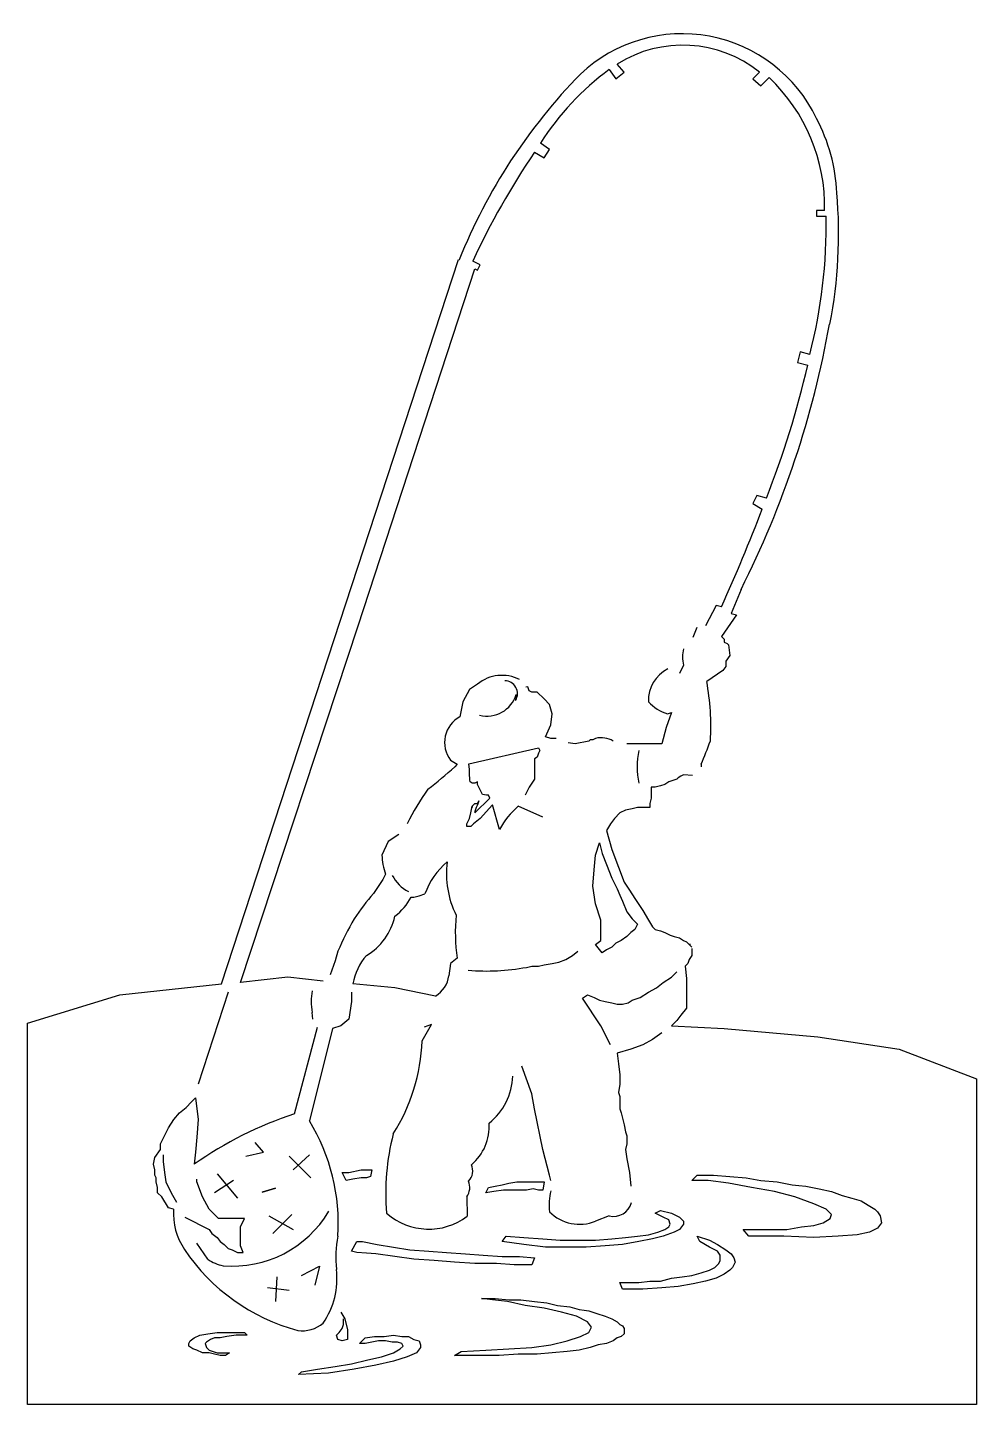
# Model space of a CAD drawing. Extents: x 0 to 7, y 0 to 10.1.
import ezdxf

# ---------------------------------------------------------------- set-up
doc = ezdxf.new("R2010")
doc.units = 0
doc.layers.add('LAYER01', color=8, linetype='CONTINUOUS')

# ---------------------------------------------------------------- blocks, each defined once
blk = doc.blocks.new('FISHER')
at = {"layer": 'LAYER01', "color": 0, "linetype": 'CONTINUOUS'}
for points in [[(5.82, 9.48, 0.506958), (4.078, 9.806)], [(5.4, 9.82, 0.319141), (4.35, 9.88)], [(4.078, 9.806, 0.098152), (3.184, 8.438)], [(4.29, 9.84, 0.089928), (3.783, 9.298)], [(5.88, 8.8, 0.212546), (5.47, 9.78)], [(5.97, 8.93, 0.110541), (5.82, 9.48)], [(3.74, 9.23, 0.040721), (3.285, 8.428)], [(5.919, 7.964, 0.069783), (5.97, 8.93)], [(5.77, 7.74, 0.06893), (5.89, 8.76)], [(5.263, 6.008, 0.073262), (5.916, 7.964)], [(5.45, 6.68, 0.038131), (5.755, 7.661)], [(5.12, 5.88, 0.012826), (5.42, 6.6)], [(4.84, 5.57, 0.140053), (4.84, 5.45)], [(4.723, 5.422, 0.294166), (4.58, 5.18)], [(3.63, 5.343, 0.298504), (3.32, 5.31)], [(3.6, 5.19, 0.589073), (3.52, 5.334)], [(5.037, 4.891, 0.060567), (5.01, 5.33)], [(3.334, 5.081, 0.397445), (3.605, 5.232)], [(4.58, 5.18, 0.129811), (4.72, 5.09)], [(3.19, 5.069, 0.464432), (3.12, 4.75)], [(4.321, 4.89, 0.189022), (4.19, 4.91)], [(4.969, 4.72, 0.016824), (5.037, 4.891)], [(4.51, 4.82, 0.113888), (4.51, 4.58)], [(2.954, 4.535, 0.013046), (3.151, 4.699)], [(2.954, 4.535, 0.043217), (2.8, 4.28)], [(3.62, 4.41, 0.083154), (3.481, 4.239)], [(2.614, 4.05, 0.070756), (2.64, 3.91)], [(3.096, 3.999, 0.1325), (2.931, 3.763)], [(3.096, 3.999, 0.149851), (3.162, 3.606)], [(2.69, 3.9, 0.146769), (2.81, 3.78)], [(2.553, 3.767, 0.038368), (2.41, 3.58)], [(2.71, 3.598, 0.109718), (2.83, 3.74)], [(2.41, 3.58, 0.031626), (2.29, 3.34)], [(2.635, 3.432, 0.104892), (2.71, 3.598)], [(3.162, 3.606, 0.062778), (3.17, 3.29)], [(2.5, 3.31, 0.104892), (2.635, 3.432)], [(2.5, 3.31, 0.132057), (2.4, 3.1)], [(3.01, 3.01, 0.214726), (3.109, 3.16)], [(3.25, 3.2, 0.064092), (3.68, 3.222)], [(2.1, 3.05, 0.086309), (2.1, 2.89)], [(2.698, 1.994, 0.132217), (2.91, 2.68)], [(3.405, 2.074, 0.215851), (3.58, 2.42)], [(1.969, 2.142, 0.075145), (1.23, 1.77)], [(2.29, 1.241, 0.153042), (2.08, 2.09)], [(3.274, 1.767, 0.240707), (3.405, 2.074)], [(2.698, 1.994, 0.084897), (2.649, 1.41)], [(3.253, 1.647, 0.324569), (3.274, 1.767)], [(3.24, 1.53, 0.256811), (3.253, 1.647)], [(3.859, 1.575, 0.077668), (3.85, 1.42)], [(1.077, 1.44, 0.166822), (1.158, 1.143)], [(1.442, 1.022, 0.28605), (2.223, 1.424)], [(4.29, 1.39, 0.403658), (4.456, 1.488)], [(2.649, 1.41, 0.356246), (3.243, 1.387)], [(3.85, 1.42, 0.305172), (4.189, 1.352)], [(2.29, 1.241, 0.086024), (2.28, 0.996)], [(1.157, 1.142, 0.181406), (1.994, 0.546)], [(1.33, 1.07, 0.08846), (1.442, 1.022)], [(2.18, 0.6, 0.188185), (2.278, 0.996)], [(1.994, 0.546, 0.224398), (2.18, 0.6)]]:
    blk.add_lwpolyline(points, format="xyb", dxfattribs=at)
for points in [[(4.4, 9.82), (4.35, 9.88)], [(4.29, 9.84), (4.34, 9.77)], [(4.34, 9.77), (4.4, 9.82)], [(5.4, 9.82), (5.35, 9.77)], [(5.35, 9.77), (5.41, 9.72)], [(5.41, 9.72), (5.47, 9.78)], [(3.85, 9.25), (3.783, 9.298)], [(3.81, 9.19), (3.85, 9.25)], [(3.74, 9.23), (3.81, 9.19)], [(5.88, 8.8), (5.82, 8.8)], [(5.82, 8.8), (5.82, 8.76)], [(5.82, 8.76), (5.89, 8.76)], [(1.43, 3.1), (3.18, 8.44)], [(3.18, 8.44), (3.184, 8.438)], [(3.34, 8.4), (3.285, 8.428)], [(2.44, 5.74), (3.3, 8.37)], [(3.3, 8.37), (3.32, 8.36)], [(3.32, 8.36), (3.34, 8.4)], [(5.7, 7.76), (5.68, 7.68)], [(5.77, 7.74), (5.7, 7.76)], [(5.68, 7.68), (5.755, 7.661)], [(5.38, 6.7), (5.35, 6.64)], [(5.45, 6.68), (5.38, 6.7)], [(5.35, 6.64), (5.42, 6.6)], [(5.263, 6.008), (5.19, 5.83)], [(5.08, 5.89), (5, 5.74)], [(5.12, 5.88), (5.08, 5.89)], [(5.23, 5.82), (5.12, 5.66)], [(5.19, 5.83), (5.23, 5.82)], [(1.57, 3.11), (2.44, 5.74)], [(4.938, 5.727), (4.908, 5.653)], [(5.12, 5.66), (5.13, 5.65)], [(5.13, 5.65), (5.14, 5.64)], [(5.14, 5.64), (5.14, 5.62)], [(5.14, 5.62), (5.16, 5.61)], [(5.16, 5.61), (5.17, 5.6)], [(5.17, 5.6), (5.18, 5.52)], [(5.18, 5.52), (5.15, 5.48)], [(4.84, 5.45), (4.81, 5.389)], [(5.13, 5.41), (5.01, 5.33)], [(5.15, 5.44), (5.13, 5.41)], [(5.15, 5.48), (5.15, 5.44)], [(3.29, 5.29), (3.26, 5.27)], [(3.32, 5.31), (3.29, 5.29)], [(3.69, 5.29), (3.677, 5.288)], [(3.7, 5.26), (3.69, 5.29)], [(3.21, 5.18), (3.19, 5.069)], [(3.26, 5.27), (3.21, 5.18)], [(3.605, 5.232), (3.6, 5.19)], [(3.72, 5.25), (3.7, 5.26)], [(3.76, 5.25), (3.72, 5.25)], [(3.81, 5.2), (3.76, 5.25)], [(3.85, 5.16), (3.81, 5.2)], [(3.86, 5.125), (3.85, 5.16)], [(3.87, 5.09), (3.86, 5.125)], [(3.86, 5.01), (3.87, 5.09)], [(4.75, 5.1), (4.71, 4.99)], [(4.72, 5.09), (4.75, 5.1)], [(3.82, 4.92), (3.86, 5.01)], [(4.71, 4.99), (4.68, 4.87)], [(3.86, 4.91), (3.82, 4.92)], [(3.9, 4.91), (3.86, 4.91)], [(4.04, 4.87), (3.987, 4.877)], [(4.14, 4.89), (4.04, 4.87)], [(4.15, 4.9), (4.14, 4.89)], [(4.17, 4.9), (4.15, 4.9)], [(4.19, 4.91), (4.17, 4.9)], [(3.256, 4.721), (3.77, 4.84)], [(3.77, 4.8), (3.76, 4.77)], [(3.77, 4.84), (3.78, 4.82)], [(3.78, 4.82), (3.77, 4.8)], [(4.64, 4.87), (4.42, 4.87)], [(4.68, 4.87), (4.64, 4.87)], [(3.12, 4.75), (3.17, 4.72)], [(3.17, 4.72), (3.151, 4.699)], [(3.26, 4.68), (3.256, 4.721)], [(3.26, 4.65), (3.26, 4.68)], [(3.76, 4.77), (3.74, 4.76)], [(3.74, 4.76), (3.74, 4.71)], [(3.74, 4.71), (3.74, 4.66)], [(4.969, 4.72), (4.97, 4.7)], [(3.263, 4.605), (3.26, 4.65)], [(3.265, 4.59), (3.263, 4.605)], [(3.28, 4.58), (3.265, 4.59)], [(3.3, 4.58), (3.28, 4.58)], [(3.32, 4.59), (3.3, 4.58)], [(3.32, 4.57), (3.32, 4.59)], [(3.33, 4.55), (3.32, 4.57)], [(3.72, 4.58), (3.7, 4.55)], [(3.74, 4.61), (3.72, 4.58)], [(3.74, 4.66), (3.74, 4.61)], [(4.7, 4.57), (4.67, 4.56)], [(4.73, 4.59), (4.7, 4.57)], [(4.76, 4.6), (4.73, 4.59)], [(4.79, 4.61), (4.76, 4.6)], [(4.8, 4.62), (4.79, 4.61)], [(4.82, 4.63), (4.8, 4.62)], [(4.84, 4.64), (4.82, 4.63)], [(4.905, 4.635), (4.84, 4.64)], [(3.3, 4.36), (3.41, 4.47)], [(3.35, 4.51), (3.33, 4.55)], [(3.355, 4.497), (3.35, 4.51)], [(3.385, 4.49), (3.355, 4.497)], [(3.4, 4.49), (3.385, 4.49)], [(3.41, 4.47), (3.4, 4.49)], [(3.68, 4.51), (3.67, 4.49)], [(3.69, 4.53), (3.68, 4.51)], [(3.7, 4.55), (3.69, 4.53)], [(4.6, 4.47), (4.59, 4.43)], [(4.63, 4.55), (4.6, 4.55)], [(4.6, 4.55), (4.6, 4.51)], [(4.6, 4.51), (4.6, 4.47)], [(4.67, 4.56), (4.63, 4.55)], [(3.27, 4.36), (3.28, 4.41)], [(3.28, 4.41), (3.3, 4.43)], [(3.28, 4.41), (3.28, 4.4)], [(3.3, 4.43), (3.32, 4.43)], [(3.31, 4.4), (3.3, 4.37)], [(3.3, 4.37), (3.3, 4.36)], [(3.32, 4.42), (3.31, 4.4)], [(3.32, 4.43), (3.33, 4.45)], [(3.33, 4.45), (3.32, 4.42)], [(3.43, 4.42), (3.34, 4.32)], [(3.481, 4.239), (3.43, 4.42)], [(3.8, 4.33), (3.62, 4.41)], [(4.41, 4.38), (4.37, 4.36)], [(4.46, 4.39), (4.41, 4.38)], [(4.5, 4.4), (4.46, 4.39)], [(4.55, 4.4), (4.5, 4.4)], [(4.59, 4.4), (4.55, 4.4)], [(4.59, 4.43), (4.59, 4.4)], [(3.24, 4.28), (3.26, 4.32)], [(3.24, 4.26), (3.24, 4.28)], [(3.26, 4.32), (3.27, 4.36)], [(3.29, 4.28), (3.27, 4.26)], [(3.34, 4.32), (3.29, 4.28)], [(4.3, 4.28), (4.27, 4.23)], [(4.33, 4.32), (4.3, 4.28)], [(4.37, 4.36), (4.33, 4.32)], [(2.74, 4.2), (2.66, 4.15)], [(3.27, 4.26), (3.24, 4.26)], [(4.27, 4.23), (4.31, 4.09)], [(2.66, 4.15), (2.614, 4.05)], [(4.19, 4.05), (4.22, 4.14)], [(4.22, 4.14), (4.24, 4.06)], [(4.24, 4.06), (4.27, 3.98)], [(4.31, 4.09), (4.36, 3.96)], [(4.18, 3.94), (4.19, 4.05)], [(4.27, 3.98), (4.31, 3.88)], [(4.36, 3.96), (4.4, 3.85)], [(2.62, 3.87), (2.553, 3.767)], [(2.64, 3.91), (2.62, 3.87)], [(4.17, 3.82), (4.18, 3.94)], [(4.31, 3.88), (4.35, 3.8)], [(2.89, 3.75), (2.931, 3.763)], [(4.19, 3.69), (4.17, 3.82)], [(4.35, 3.8), (4.37, 3.755)], [(4.4, 3.85), (4.44, 3.79)], [(4.44, 3.79), (4.48, 3.73)], [(2.83, 3.74), (2.85, 3.74)], [(2.85, 3.74), (2.89, 3.75)], [(4.23, 3.57), (4.19, 3.69)], [(4.37, 3.755), (4.39, 3.71)], [(4.39, 3.71), (4.42, 3.63)], [(4.48, 3.73), (4.54, 3.64)], [(4.23, 3.49), (4.23, 3.57)], [(4.42, 3.63), (4.46, 3.58)], [(4.46, 3.58), (4.5, 3.54)], [(4.54, 3.64), (4.58, 3.57)], [(4.58, 3.57), (4.61, 3.52)], [(4.23, 3.42), (4.23, 3.49)], [(4.45, 3.48), (4.42, 3.45)], [(4.48, 3.5), (4.45, 3.48)], [(4.5, 3.54), (4.48, 3.5)], [(4.61, 3.52), (4.63, 3.5)], [(4.63, 3.5), (4.67, 3.49)], [(4.67, 3.49), (4.7, 3.48)], [(4.7, 3.48), (4.74, 3.46)], [(4.74, 3.46), (4.77, 3.45)], [(4.19, 3.39), (4.23, 3.42)], [(4.24, 3.33), (4.19, 3.39)], [(4.27, 3.35), (4.24, 3.33)], [(4.31, 3.37), (4.27, 3.35)], [(4.34, 3.4), (4.31, 3.37)], [(4.38, 3.42), (4.34, 3.4)], [(4.42, 3.45), (4.38, 3.42)], [(4.77, 3.45), (4.81, 3.44)], [(4.81, 3.44), (4.84, 3.42)], [(4.84, 3.42), (4.86, 3.41)], [(4.86, 3.41), (4.88, 3.39)], [(4.89, 3.39), (4.88, 3.39)], [(4.88, 3.39), (4.9, 3.37)], [(4.9, 3.36), (4.9, 3.31)], [(2.27, 3.27), (2.232, 3.168)], [(2.29, 3.34), (2.27, 3.27)], [(3.12, 3.25), (3.109, 3.16)], [(3.17, 3.29), (3.12, 3.25)], [(3.81, 3.24), (3.87, 3.25)], [(3.87, 3.25), (3.92, 3.26)], [(3.92, 3.26), (3.97, 3.28)], [(3.97, 3.28), (4.02, 3.31)], [(4.02, 3.31), (4.06, 3.34)], [(4.87, 3.25), (4.85, 3.23)], [(4.88, 3.28), (4.87, 3.25)], [(4.9, 3.31), (4.88, 3.28)], [(1.92, 3.15), (1.57, 3.11)], [(2.18, 3.12), (1.92, 3.15)], [(3.68, 3.222), (3.72, 3.23)], [(3.72, 3.23), (3.77, 3.23)], [(3.77, 3.23), (3.81, 3.24)], [(4.69, 3.11), (4.75, 3.15)], [(4.75, 3.15), (4.79, 3.19)], [(4.85, 3.23), (4.86, 3.14)], [(0.68, 3.02), (1.43, 3.1)], [(2.71, 3.07), (2.4, 3.1)], [(3.01, 3.01), (2.71, 3.07)], [(4.58, 3.04), (4.64, 3.07)], [(4.64, 3.07), (4.69, 3.11)], [(4.86, 3.14), (4.86, 3.05)], [(4.86, 3.05), (4.86, 2.97)], [(0, 2.81), (0.68, 3.02)], [(1.48, 3.04), (1.26, 2.36)], [(2.39, 2.97), (2.37, 2.84)], [(2.39, 3.04), (2.39, 2.97)], [(4.095, 2.995), (4.13, 3.02)], [(4.23, 2.79), (4.095, 2.995)], [(4.13, 3.02), (4.18, 3)], [(4.18, 3), (4.22, 2.98)], [(4.22, 2.98), (4.26, 2.97)], [(4.26, 2.97), (4.31, 2.96)], [(4.31, 2.96), (4.35, 2.95)], [(4.35, 2.95), (4.39, 2.95)], [(4.39, 2.95), (4.43, 2.96)], [(4.43, 2.96), (4.46, 2.98)], [(4.46, 2.98), (4.52, 3)], [(4.52, 3), (4.58, 3.04)], [(4.86, 2.97), (4.86, 2.92)], [(2.105, 2.84), (2.1, 2.89)], [(4.82, 2.87), (4.79, 2.83)], [(4.86, 2.92), (4.82, 2.87)], [(0, 0), (0, 2.81)], [(1.969, 2.142), (2.14, 2.78)], [(2.25, 2.77), (2.08, 2.09)], [(2.31, 2.79), (2.25, 2.77)], [(2.37, 2.84), (2.31, 2.79)], [(2.91, 2.68), (2.98, 2.8)], [(2.98, 2.8), (2.927, 2.78)], [(4.3, 2.65), (4.23, 2.79)], [(4.79, 2.83), (4.75, 2.79)], [(4.75, 2.79), (5.14, 2.77)], [(5.14, 2.77), (5.83, 2.71)], [(4.54, 2.65), (4.45, 2.62)], [(4.61, 2.69), (4.54, 2.65)], [(4.68, 2.74), (4.61, 2.69)], [(5.83, 2.71), (6.43, 2.62)], [(4.45, 2.62), (4.35, 2.59)], [(4.35, 2.59), (4.36, 2.51)], [(6.43, 2.62), (7, 2.4)], [(3.72, 2.29), (3.646, 2.493)], [(4.36, 2.51), (4.37, 2.43)], [(4.37, 2.36), (4.36, 2.3)], [(4.37, 2.43), (4.37, 2.36)], [(7, 2.4), (7, 0)], [(1.21, 2.23), (1.24, 2.26)], [(1.24, 2.26), (1.26, 2.1)], [(3.74, 2.18), (3.72, 2.29)], [(4.36, 2.3), (4.37, 2.27)], [(4.37, 2.27), (4.37, 2.24)], [(4.37, 2.24), (4.37, 2.21)], [(1.08, 2.1), (1.12, 2.15)], [(1.12, 2.15), (1.17, 2.19)], [(1.17, 2.19), (1.21, 2.23)], [(3.8, 1.88), (3.74, 2.18)], [(4.37, 2.21), (4.37, 2.18)], [(4.37, 2.18), (4.38, 2.15)], [(4.38, 2.15), (4.39, 2.11)], [(1.01, 1.98), (1.04, 2.04)], [(1.04, 2.04), (1.08, 2.1)], [(1.26, 2.1), (1.25, 1.97)], [(4.39, 2.11), (4.4, 2.06)], [(4.4, 2.06), (4.41, 2.01)], [(0.98, 1.92), (1.01, 1.98)], [(1.25, 1.97), (1.24, 1.86)], [(1.74, 1.86), (1.68, 1.93)], [(4.41, 2.01), (4.42, 1.98)], [(4.42, 1.98), (4.42, 1.95)], [(4.42, 1.95), (4.42, 1.92)], [(0.94, 1.82), (0.98, 1.88)], [(0.98, 1.88), (0.98, 1.92)], [(1, 1.84), (1, 1.79)], [(1.24, 1.86), (1.23, 1.77)], [(1.61, 1.83), (1.74, 1.86)], [(1.93, 1.83), (2.09, 1.67)], [(1.96, 1.73), (2.08, 1.84)], [(3.85, 1.69), (3.8, 1.88)], [(4.42, 1.92), (4.41, 1.88)], [(4.41, 1.88), (4.42, 1.81)], [(0.93, 1.77), (0.94, 1.82)], [(0.94, 1.73), (0.93, 1.77)], [(0.94, 1.69), (0.94, 1.73)], [(1, 1.79), (1.01, 1.71)], [(2.37, 1.71), (2.46, 1.73)], [(2.46, 1.73), (2.54, 1.73)], [(2.54, 1.73), (2.535, 1.705)], [(4.42, 1.81), (4.44, 1.71)], [(0.95, 1.67), (0.94, 1.69)], [(0.95, 1.64), (0.95, 1.67)], [(0.96, 1.6), (0.95, 1.64)], [(1.01, 1.71), (1.02, 1.64)], [(1.02, 1.64), (1.06, 1.56)], [(1.25, 1.64), (1.25, 1.66)], [(1.29, 1.53), (1.25, 1.64)], [(1.52, 1.65), (1.38, 1.56)], [(1.4, 1.7), (1.55, 1.52)], [(2.35, 1.65), (2.32, 1.71)], [(2.32, 1.71), (2.37, 1.71)], [(2.4, 1.66), (2.35, 1.65)], [(2.46, 1.67), (2.4, 1.66)], [(2.5, 1.67), (2.46, 1.67)], [(2.53, 1.68), (2.5, 1.67)], [(2.535, 1.705), (2.53, 1.68)], [(3.5, 1.62), (3.55, 1.63)], [(3.55, 1.63), (3.58, 1.635)], [(3.58, 1.635), (3.61, 1.64)], [(3.61, 1.64), (3.67, 1.64)], [(3.67, 1.64), (3.73, 1.64)], [(3.73, 1.64), (3.78, 1.64)], [(3.78, 1.64), (3.81, 1.64)], [(3.81, 1.64), (3.8, 1.58)], [(3.86, 1.65), (3.85, 1.69)], [(4.44, 1.71), (4.45, 1.61)], [(4.9, 1.65), (4.94, 1.69)], [(5.02, 1.65), (4.9, 1.65)], [(4.94, 1.69), (5.06, 1.69)], [(5.17, 1.63), (5.02, 1.65)], [(5.06, 1.69), (5.18, 1.68)], [(5.34, 1.6), (5.17, 1.63)], [(5.18, 1.68), (5.3, 1.67)], [(5.3, 1.67), (5.41, 1.65)], [(5.41, 1.65), (5.53, 1.64)], [(5.53, 1.64), (5.64, 1.62)], [(0.96, 1.56), (0.96, 1.6)], [(0.99, 1.53), (0.96, 1.56)], [(1.04, 1.45), (0.99, 1.53)], [(1.06, 1.56), (1.1, 1.49)], [(1.34, 1.44), (1.29, 1.53)], [(1.73, 1.565), (1.83, 1.595)], [(1.78, 1.58), (1.73, 1.565)], [(1.83, 1.595), (1.78, 1.58)], [(3.24, 1.53), (3.243, 1.387)], [(3.38, 1.56), (3.4, 1.6)], [(3.44, 1.57), (3.38, 1.56)], [(3.4, 1.6), (3.45, 1.61)], [(3.51, 1.58), (3.44, 1.57)], [(3.45, 1.61), (3.5, 1.62)], [(3.57, 1.58), (3.51, 1.58)], [(3.63, 1.58), (3.57, 1.58)], [(3.68, 1.58), (3.63, 1.58)], [(3.73, 1.59), (3.68, 1.58)], [(3.77, 1.58), (3.73, 1.59)], [(3.8, 1.58), (3.77, 1.58)], [(5.51, 1.57), (5.34, 1.6)], [(5.66, 1.53), (5.51, 1.57)], [(5.64, 1.62), (5.69, 1.615)], [(5.8, 1.48), (5.66, 1.53)], [(5.69, 1.615), (5.74, 1.61)], [(5.74, 1.61), (5.84, 1.59)], [(5.84, 1.59), (5.93, 1.57)], [(5.93, 1.57), (6.01, 1.54)], [(6.01, 1.54), (6.08, 1.52)], [(1.077, 1.44), (1.04, 1.45)], [(1.41, 1.37), (1.34, 1.44)], [(4.63, 1.41), (4.67, 1.43)], [(4.67, 1.43), (4.75, 1.41)], [(5.89, 1.44), (5.8, 1.48)], [(5.93, 1.4), (5.89, 1.44)], [(6.08, 1.52), (6.15, 1.5)], [(6.15, 1.5), (6.2, 1.47)], [(6.2, 1.47), (6.25, 1.44)], [(6.25, 1.44), (6.27, 1.42)], [(1.16, 1.38), (1.34, 1.29)], [(1.45, 1.37), (1.41, 1.37)], [(1.5, 1.37), (1.45, 1.37)], [(1.55, 1.37), (1.5, 1.37)], [(1.6, 1.37), (1.55, 1.37)], [(1.57, 1.31), (1.6, 1.37)], [(1.78, 1.39), (1.96, 1.29)], [(1.95, 1.4), (1.81, 1.26)], [(4.29, 1.39), (4.189, 1.352)], [(4.69, 1.38), (4.63, 1.41)], [(4.73, 1.36), (4.69, 1.38)], [(4.74, 1.33), (4.73, 1.36)], [(4.73, 1.31), (4.74, 1.33)], [(4.75, 1.41), (4.81, 1.38)], [(4.81, 1.38), (4.84, 1.35)], [(4.84, 1.33), (4.825, 1.31)], [(4.84, 1.35), (4.84, 1.33)], [(5.71, 1.31), (5.8, 1.32)], [(5.8, 1.32), (5.87, 1.34)], [(5.87, 1.34), (5.92, 1.37)], [(5.92, 1.37), (5.93, 1.4)], [(6.27, 1.42), (6.29, 1.39)], [(6.3, 1.34), (6.27, 1.3)], [(6.29, 1.39), (6.3, 1.34)], [(1.34, 1.29), (1.36, 1.26)], [(1.36, 1.26), (1.4, 1.23)], [(1.4, 1.23), (1.42, 1.2)], [(1.57, 1.24), (1.57, 1.31)], [(1.57, 1.17), (1.57, 1.24)], [(3.5, 1.2), (3.53, 1.24)], [(3.53, 1.24), (3.66, 1.23)], [(3.66, 1.23), (3.8, 1.22)], [(3.8, 1.22), (3.93, 1.21)], [(4.19, 1.21), (4.31, 1.22)], [(4.31, 1.22), (4.41, 1.23)], [(4.41, 1.23), (4.5, 1.24)], [(4.5, 1.24), (4.58, 1.25)], [(4.61, 1.22), (4.51, 1.2)], [(4.58, 1.25), (4.65, 1.27)], [(4.69, 1.24), (4.61, 1.22)], [(4.65, 1.27), (4.7, 1.29)], [(4.77, 1.27), (4.69, 1.24)], [(4.7, 1.29), (4.73, 1.31)], [(4.81, 1.29), (4.77, 1.27)], [(4.825, 1.31), (4.81, 1.29)], [(4.96, 1.2), (4.94, 1.24)], [(4.94, 1.24), (5.03, 1.21)], [(5.28, 1.29), (5.38, 1.29)], [(5.32, 1.24), (5.28, 1.29)], [(5.58, 1.24), (5.32, 1.24)], [(5.38, 1.29), (5.49, 1.29)], [(5.49, 1.29), (5.6, 1.29)], [(5.8, 1.23), (5.58, 1.24)], [(5.6, 1.29), (5.71, 1.31)], [(5.98, 1.24), (5.8, 1.23)], [(6.12, 1.25), (5.98, 1.24)], [(6.21, 1.27), (6.12, 1.25)], [(6.27, 1.3), (6.21, 1.27)], [(1.33, 1.07), (1.25, 1.19)], [(1.42, 1.2), (1.45, 1.18)], [(1.45, 1.18), (1.48, 1.15)], [(1.48, 1.15), (1.51, 1.14)], [(1.51, 1.14), (1.55, 1.12)], [(1.55, 1.12), (1.59, 1.12)], [(1.59, 1.12), (1.57, 1.17)], [(2.39, 1.13), (2.43, 1.2)], [(2.43, 1.12), (2.39, 1.13)], [(2.43, 1.2), (2.47, 1.2)], [(2.5, 1.115), (2.43, 1.12)], [(2.47, 1.2), (2.58, 1.18)], [(2.58, 1.18), (2.7, 1.16)], [(2.7, 1.16), (2.82, 1.14)], [(2.82, 1.14), (2.96, 1.13)], [(2.96, 1.13), (3.09, 1.12)], [(3.09, 1.12), (3.23, 1.11)], [(3.66, 1.18), (3.5, 1.2)], [(3.82, 1.16), (3.66, 1.18)], [(3.97, 1.16), (3.82, 1.16)], [(3.93, 1.21), (4.06, 1.21)], [(4.12, 1.16), (3.97, 1.16)], [(4.06, 1.21), (4.19, 1.21)], [(4.26, 1.17), (4.12, 1.16)], [(4.39, 1.18), (4.26, 1.17)], [(4.51, 1.2), (4.39, 1.18)], [(5.03, 1.16), (4.96, 1.2)], [(5.03, 1.21), (5.09, 1.18)], [(5.09, 1.13), (5.03, 1.16)], [(5.09, 1.18), (5.15, 1.14)], [(5.11, 1.1), (5.09, 1.13)], [(5.15, 1.14), (5.17, 1.125)], [(5.17, 1.125), (5.19, 1.11)], [(2.02, 0.95), (2.155, 1.02)], [(2.155, 1.02), (2.12, 0.88)], [(2.57, 1.11), (2.5, 1.115)], [(2.71, 1.09), (2.57, 1.11)], [(2.85, 1.07), (2.71, 1.09)], [(3, 1.06), (2.85, 1.07)], [(3.15, 1.05), (3, 1.06)], [(3.3, 1.04), (3.15, 1.05)], [(3.23, 1.11), (3.36, 1.1)], [(3.46, 1.04), (3.3, 1.04)], [(3.36, 1.1), (3.5, 1.09)], [(3.59, 1.03), (3.46, 1.04)], [(3.5, 1.09), (3.63, 1.09)], [(3.72, 1.03), (3.59, 1.03)], [(3.63, 1.09), (3.74, 1.08)], [(3.74, 1.08), (3.72, 1.03)], [(5.07, 1.01), (5.1, 1.04)], [(5.1, 1.04), (5.11, 1.06)], [(5.11, 1.06), (5.11, 1.1)], [(5.19, 1.11), (5.21, 1.08)], [(5.22, 1.05), (5.2, 1.01)], [(5.21, 1.08), (5.22, 1.05)], [(1.84, 0.94), (1.83, 0.76)], [(4.67, 0.91), (4.75, 0.93)], [(4.75, 0.93), (4.83, 0.94)], [(4.83, 0.94), (4.9, 0.95)], [(4.9, 0.95), (4.97, 0.97)], [(4.97, 0.97), (5.03, 0.99)], [(5.08, 0.93), (5, 0.91)], [(5.03, 0.99), (5.07, 1.01)], [(5.14, 0.96), (5.08, 0.93)], [(5.18, 0.99), (5.14, 0.96)], [(5.2, 1.01), (5.18, 0.99)], [(1.93, 0.84), (1.77, 0.86)], [(4.39, 0.85), (4.37, 0.9)], [(4.37, 0.9), (4.44, 0.9)], [(4.54, 0.85), (4.39, 0.85)], [(4.44, 0.9), (4.51, 0.9)], [(4.51, 0.9), (4.59, 0.91)], [(4.68, 0.86), (4.54, 0.85)], [(4.59, 0.91), (4.67, 0.91)], [(4.8, 0.87), (4.68, 0.86)], [(4.91, 0.89), (4.8, 0.87)], [(5, 0.91), (4.91, 0.89)], [(3.43, 0.77), (3.35, 0.78)], [(3.35, 0.78), (3.45, 0.78)], [(3.54, 0.76), (3.43, 0.77)], [(3.45, 0.78), (3.55, 0.77)], [(3.67, 0.73), (3.54, 0.76)], [(3.55, 0.77), (3.64, 0.77)], [(3.64, 0.77), (3.74, 0.76)], [(3.81, 0.71), (3.67, 0.73)], [(3.74, 0.76), (3.83, 0.75)], [(3.83, 0.75), (3.91, 0.73)], [(3.91, 0.73), (4, 0.72)], [(4, 0.72), (4.07, 0.7)], [(2.31, 0.68), (2.34, 0.63)], [(2.33, 0.61), (2.33, 0.63)], [(2.33, 0.59), (2.33, 0.61)], [(2.34, 0.63), (2.36, 0.55)], [(3.94, 0.68), (3.81, 0.71)], [(4.05, 0.65), (3.94, 0.68)], [(4.13, 0.61), (4.05, 0.65)], [(4.07, 0.7), (4.105, 0.695)], [(4.105, 0.695), (4.14, 0.69)], [(4.16, 0.57), (4.13, 0.61)], [(4.14, 0.69), (4.2, 0.67)], [(4.2, 0.67), (4.26, 0.65)], [(4.26, 0.65), (4.31, 0.63)], [(4.31, 0.63), (4.35, 0.61)], [(4.35, 0.61), (4.37, 0.59)], [(1.23, 0.49), (1.27, 0.51)], [(1.27, 0.51), (1.33, 0.52)], [(1.33, 0.52), (1.4, 0.53)], [(1.4, 0.53), (1.47, 0.53)], [(1.47, 0.53), (1.53, 0.53)], [(1.54, 0.51), (1.47, 0.5)], [(1.53, 0.53), (1.6, 0.53)], [(1.62, 0.51), (1.54, 0.51)], [(1.6, 0.53), (1.62, 0.51)], [(2.28, 0.51), (2.3, 0.53)], [(2.29, 0.48), (2.28, 0.51)], [(2.28, 0.51), (2.28, 0.5)], [(2.3, 0.53), (2.32, 0.56)], [(2.32, 0.56), (2.33, 0.59)], [(2.36, 0.55), (2.36, 0.48)], [(2.63, 0.5), (2.7, 0.51)], [(2.7, 0.51), (2.76, 0.5)], [(4.08, 0.5), (4.14, 0.53)], [(4.14, 0.53), (4.16, 0.57)], [(4.37, 0.59), (4.39, 0.58)], [(4.4, 0.52), (4.38, 0.5)], [(4.39, 0.58), (4.4, 0.56)], [(4.4, 0.56), (4.4, 0.54)], [(4.4, 0.54), (4.4, 0.52)], [(1.19, 0.45), (1.2, 0.47)], [(1.19, 0.43), (1.19, 0.45)], [(1.22, 0.41), (1.19, 0.43)], [(1.2, 0.47), (1.23, 0.49)], [(1.25, 0.4), (1.22, 0.41)], [(1.32, 0.46), (1.31, 0.45)], [(1.31, 0.45), (1.315, 0.435)], [(1.315, 0.435), (1.32, 0.42)], [(1.35, 0.48), (1.32, 0.46)], [(1.32, 0.42), (1.34, 0.4)], [(1.38, 0.49), (1.35, 0.48)], [(1.42, 0.49), (1.38, 0.49)], [(1.47, 0.5), (1.42, 0.49)], [(2.32, 0.47), (2.29, 0.48)], [(2.36, 0.48), (2.32, 0.47)], [(2.45, 0.45), (2.49, 0.49)], [(2.49, 0.45), (2.45, 0.45)], [(2.49, 0.49), (2.56, 0.5)], [(2.54, 0.46), (2.49, 0.45)], [(2.59, 0.47), (2.54, 0.46)], [(2.56, 0.5), (2.63, 0.5)], [(2.64, 0.47), (2.59, 0.47)], [(2.69, 0.46), (2.64, 0.47)], [(2.73, 0.46), (2.69, 0.46)], [(2.7, 0.38), (2.75, 0.41)], [(2.76, 0.45), (2.73, 0.46)], [(2.75, 0.41), (2.77, 0.43)], [(2.76, 0.5), (2.81, 0.5)], [(2.77, 0.43), (2.76, 0.45)], [(2.81, 0.5), (2.85, 0.48)], [(2.85, 0.48), (2.89, 0.47)], [(2.9, 0.42), (2.885, 0.4)], [(2.89, 0.47), (2.9, 0.44)], [(2.9, 0.44), (2.9, 0.42)], [(3.38, 0.4), (3.55, 0.41)], [(3.55, 0.41), (3.72, 0.42)], [(3.72, 0.42), (3.86, 0.44)], [(3.86, 0.44), (3.98, 0.47)], [(3.98, 0.47), (4.08, 0.5)], [(4.15, 0.42), (4.07, 0.4)], [(4.21, 0.44), (4.15, 0.42)], [(4.27, 0.45), (4.21, 0.44)], [(4.32, 0.47), (4.27, 0.45)], [(4.35, 0.49), (4.32, 0.47)], [(4.38, 0.5), (4.35, 0.49)], [(1.29, 0.38), (1.25, 0.4)], [(1.34, 0.38), (1.29, 0.38)], [(1.34, 0.4), (1.4, 0.38)], [(1.38, 0.37), (1.34, 0.38)], [(1.42, 0.36), (1.38, 0.37)], [(1.4, 0.38), (1.49, 0.38)], [(1.46, 0.36), (1.42, 0.36)], [(1.49, 0.38), (1.46, 0.36)], [(2.39, 0.3), (2.51, 0.33)], [(2.51, 0.33), (2.61, 0.35)], [(2.7, 0.32), (2.57, 0.29)], [(2.61, 0.35), (2.7, 0.38)], [(2.8, 0.35), (2.7, 0.32)], [(2.87, 0.38), (2.8, 0.35)], [(2.885, 0.4), (2.87, 0.38)], [(3.15, 0.36), (3.2, 0.39)], [(3.32, 0.36), (3.15, 0.36)], [(3.2, 0.39), (3.38, 0.4)], [(3.48, 0.36), (3.32, 0.36)], [(3.62, 0.37), (3.48, 0.36)], [(3.76, 0.37), (3.62, 0.37)], [(3.87, 0.38), (3.76, 0.37)], [(3.98, 0.39), (3.87, 0.38)], [(4.07, 0.4), (3.98, 0.39)], [(2, 0.22), (2.02, 0.24)], [(2.22, 0.23), (2, 0.22)], [(2.02, 0.24), (2.14, 0.26)], [(2.14, 0.26), (2.27, 0.28)], [(2.41, 0.26), (2.22, 0.23)], [(2.27, 0.28), (2.39, 0.3)], [(2.57, 0.29), (2.41, 0.26)], [(7, 0), (0, 0)]]:
    blk.add_lwpolyline(points, dxfattribs=at)
for points in [[(4.938, 5.727, 0.083949)], [(5, 5.74, 0.236057)], [(4.84, 5.57, 0.105513)], [(4.81, 5.389, 0.011044)], [(3.677, 5.288, 0.101005)], [(3.29, 5.18, 0.261161)], [(3.987, 4.877, 0.18528)], [(4.321, 4.89, 0.048623)], [(4.905, 4.635, 0.438748)], [(2.74, 4.2, 0.099019)], [(2.1, 3.05, 0.000684)], [(2.18, 3.12, 0.002237)], [(2.105, 2.84, 0.213112)], [(3.58, 2.42, 0.035731)], [(3.86, 1.65, 0.131409)]]:
    blk.add_lwpolyline(points, format="xyb", close=True, dxfattribs=at)

msp = doc.modelspace()

# ---------------------------------------------------------------- block references
at = {"layer": 'LAYER01', "color": 0}
msp.add_blockref('FISHER', (0, 0), dxfattribs=at)

doc.saveas('drawing.dxf')
